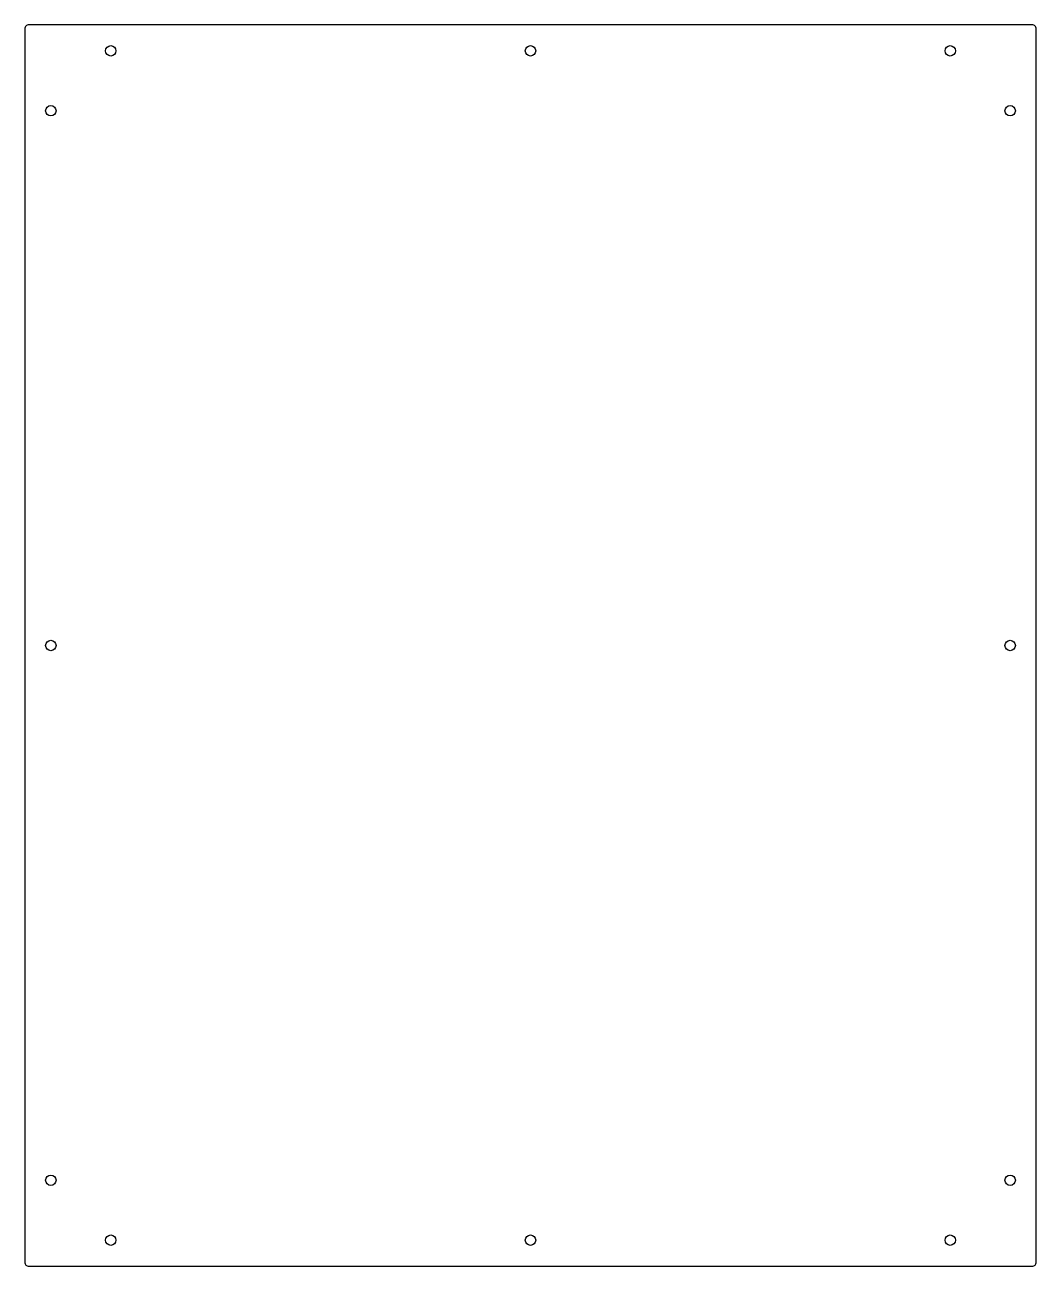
# Model space of a CAD drawing. Header units: millimetres. Extents: x 397 to 903, y 3 to 624.
import ezdxf

# ---------------------------------------------------------------- set-up
doc = ezdxf.new("R2010")
doc.units = ezdxf.units.MM
doc.layers.get('0').update_dxf_attribs({"linetype": 'CONTINUOUS'})

msp = doc.modelspace()

# ---------------------------------------------------------------- linework, layer by layer
msp.add_lwpolyline([(903.13, 5.39), (903.13, 622.39, 0.414214), (901.13, 624.39), (399.13, 624.39, 0.414214), (397.13, 622.39), (397.13, 5.39, 0.414214), (399.13, 3.39), (901.13, 3.39, 0.414214)], format="xyb", close=True)
for centre in [(440.13, 611.39, 0), (650.13, 611.39, 0), (860.13, 611.39, 0), (410.13, 581.39, 0), (890.13, 581.39, 0), (410.13, 313.89, 0), (890.13, 313.89, 0), (410.13, 46.39, 0), (890.13, 46.39, 0), (440.13, 16.39, 0), (650.13, 16.39, 0), (860.13, 16.39, 0)]:
    msp.add_circle(centre, 2.6)

doc.saveas('drawing.dxf')
